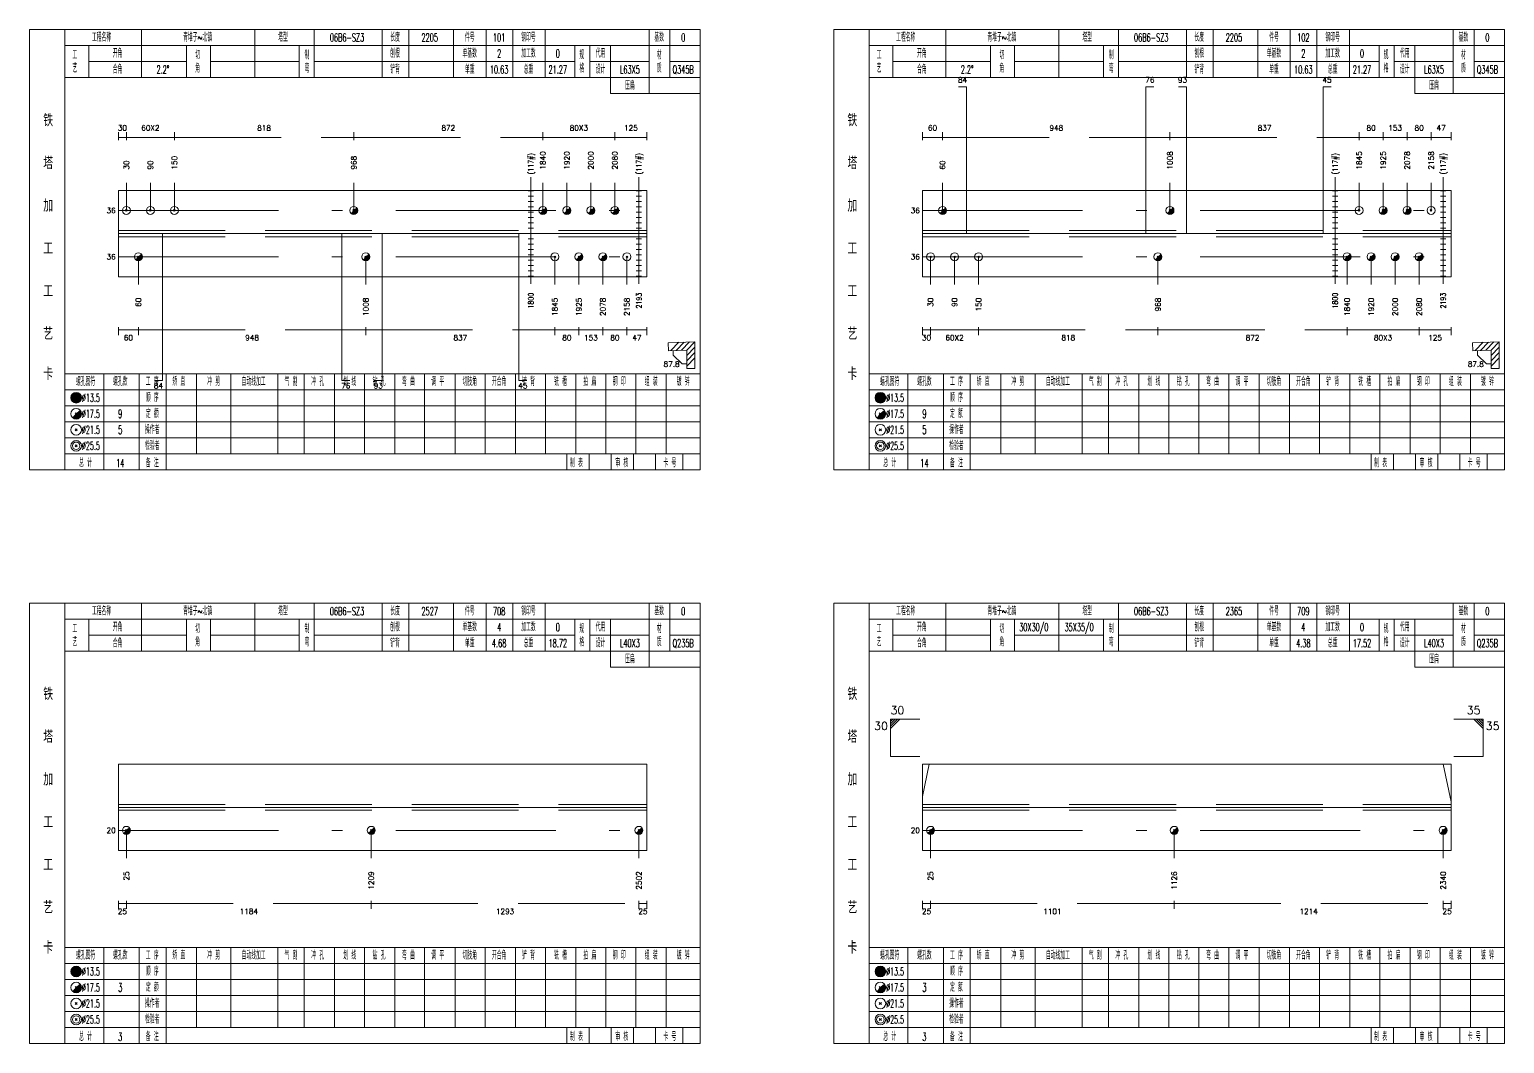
# Model space of a CAD drawing. Extents: x 0 to 30090, y 0 to 380.
# Drawn here: x 0 to 553, y 0 to 380 of the extents above; entities that cross this region are included whole.
import ezdxf
from ezdxf.enums import TextEntityAlignment as Align

# ---------------------------------------------------------------- set-up
doc = ezdxf.new("R2010")
doc.units = 0
doc.header["$LTSCALE"] = 20
doc.header["$MEASUREMENT"] = 0
doc.linetypes.add('一点画线', pattern=[5.2, 3, -1, 0.2, -1])
doc.linetypes.add('虚线', pattern=[2.75, 2, -0.75])
doc.layers.get('0').update_dxf_attribs({"linetype": 'CONTINUOUS', "lineweight": 25})
for name, color, linetype, lineweight in [('1', 7, 'CONTINUOUS', 25), ('2', 7, 'CONTINUOUS', 25), ('4', 7, 'CONTINUOUS', 25), ('5', 7, 'CONTINUOUS', 25)]:
    doc.layers.add(name, color=color, linetype=linetype, lineweight=lineweight)
doc.styles.get("Standard").update_dxf_attribs({"font": 'simplex', "width": 0.7, "bigfont": 'gbhzfs.shx'})

# ---------------------------------------------------------------- blocks, each defined once
blk = doc.blocks.new('孔17.5')
at = {"layer": '5', "color": 7, "linetype": 'Continuous', "lineweight": 13}
for p, q in [((-0.2, -0.2), (0.2, 0.2)), ((-0.2, 0.2), (0.2, -0.2))]:
    blk.add_line(p, q, dxfattribs=at)
blk.add_circle((0, 0), 1, dxfattribs=at)
for radius in [0.9, 0.8, 0.7, 0.6, 0.5, 0.4, 0.3, 0.2, 0.1]:
    blk.add_arc((0, 0), radius, 225, 45, dxfattribs=at)
blk = doc.blocks.new('孔21.5')
at = {"layer": '5', "color": 7, "linetype": 'Continuous', "lineweight": 13}
for p, q in [((-0.2, -0.2), (0.2, 0.2)), ((-0.2, 0.2), (0.2, -0.2))]:
    blk.add_line(p, q, dxfattribs=at)
blk.add_circle((0, 0), 1, dxfattribs=at)

msp = doc.modelspace()

# ---------------------------------------------------------------- linework, layer by layer
at = {"color": 8, "linetype": '虚线', "lineweight": 9}
for p, q in [((33.3, 338.5), (33.3, 341.5)), ((33.3, 339.5), (36.3, 339.5)), ((36.3, 338.5), (36.3, 341.5)), ((36.3, 338.5), (36.3, 341.5)), ((36.3, 339.5), (54.3, 339.5)), ((54.3, 338.5), (54.3, 341.5)), ((54.3, 338.5), (54.3, 341.5)), ((54.3, 339.5), (121.53, 339.5)), ((121.53, 338.5), (121.53, 341.5)), ((121.53, 338.5), (121.53, 341.5)), ((121.53, 339.5), (192.4, 339.5)), ((192.4, 338.5), (192.4, 341.5)), ((192.4, 338.5), (192.4, 341.5)), ((192.4, 339.5), (219.4, 339.5)), ((219.4, 338.5), (219.4, 341.5)), ((219.4, 338.5), (219.4, 341.5)), ((219.4, 339.5), (231.4, 339.5)), ((231.4, 338.5), (231.4, 341.5)), ((334.7, 338.5), (334.7, 341.5)), ((334.7, 339.5), (342.2, 339.5)), ((342.2, 338.5), (342.2, 341.5)), ((342.2, 338.5), (342.2, 341.5)), ((342.2, 339.5), (427.43, 339.5)), ((427.43, 338.5), (427.43, 341.5)), ((427.43, 338.5), (427.43, 341.5)), ((427.43, 339.5), (498.3, 339.5)), ((498.3, 338.5), (498.3, 341.5)), ((498.3, 338.5), (498.3, 341.5)), ((498.3, 339.5), (507.3, 339.5)), ((507.3, 338.5), (507.3, 341.5)), ((507.3, 338.5), (507.3, 341.5)), ((507.3, 339.5), (516.3, 339.5)), ((516.3, 338.5), (516.3, 341.5)), ((516.3, 338.5), (516.3, 341.5)), ((516.3, 339.5), (525.3, 339.5)), ((525.3, 338.5), (525.3, 341.5)), ((525.3, 338.5), (525.3, 341.5)), ((525.3, 339.5), (532.8, 339.5)), ((532.8, 338.5), (532.8, 341.5)), ((33.3, 268.5), (33.3, 265.5)), ((33.3, 267.5), (40.8, 267.5)), ((40.8, 268.5), (40.8, 265.5)), ((40.8, 268.5), (40.8, 265.5)), ((40.8, 267.5), (126.03, 267.5)), ((126.03, 268.5), (126.03, 265.5)), ((126.03, 268.5), (126.03, 265.5)), ((126.03, 267.5), (196.9, 267.5)), ((196.9, 268.5), (196.9, 265.5)), ((196.9, 268.5), (196.9, 265.5)), ((196.9, 267.5), (205.9, 267.5)), ((205.9, 268.5), (205.9, 265.5)), ((205.9, 268.5), (205.9, 265.5)), ((205.9, 267.5), (214.9, 267.5)), ((214.9, 268.5), (214.9, 265.5)), ((214.9, 268.5), (214.9, 265.5)), ((214.9, 267.5), (223.9, 267.5)), ((223.9, 268.5), (223.9, 265.5)), ((223.9, 268.5), (223.9, 265.5)), ((223.9, 267.5), (231.4, 267.5)), ((231.4, 268.5), (231.4, 265.5)), ((334.7, 268.5), (334.7, 265.5)), ((334.7, 267.5), (337.7, 267.5)), ((337.7, 268.5), (337.7, 265.5)), ((337.7, 268.5), (337.7, 265.5)), ((337.7, 267.5), (355.7, 267.5)), ((355.7, 268.5), (355.7, 265.5)), ((355.7, 268.5), (355.7, 265.5)), ((355.7, 267.5), (422.93, 267.5)), ((422.93, 268.5), (422.93, 265.5)), ((422.93, 268.5), (422.93, 265.5)), ((422.93, 267.5), (493.8, 267.5)), ((493.8, 268.5), (493.8, 265.5)), ((493.8, 268.5), (493.8, 265.5)), ((493.8, 267.5), (520.8, 267.5)), ((520.8, 268.5), (520.8, 265.5)), ((520.8, 268.5), (520.8, 265.5)), ((520.8, 267.5), (532.8, 267.5)), ((532.8, 268.5), (532.8, 265.5)), ((33.3, 53.5), (33.3, 50.5)), ((33.3, 52.5), (36.3, 52.5)), ((36.3, 53.5), (36.3, 50.5)), ((36.3, 53.5), (36.3, 50.5)), ((36.3, 52.5), (128.08, 52.5)), ((128.08, 53.5), (128.08, 50.5)), ((128.08, 53.5), (128.08, 50.5)), ((128.08, 52.5), (228.4, 52.5)), ((228.4, 53.5), (228.4, 50.5)), ((228.4, 53.5), (228.4, 50.5)), ((228.4, 52.5), (231.4, 52.5)), ((231.4, 53.5), (231.4, 50.5)), ((334.7, 53.5), (334.7, 50.5)), ((334.7, 52.5), (337.7, 52.5)), ((337.7, 53.5), (337.7, 50.5)), ((337.7, 53.5), (337.7, 50.5)), ((337.7, 52.5), (429.02, 52.5)), ((429.02, 53.5), (429.02, 50.5)), ((429.02, 53.5), (429.02, 50.5)), ((429.02, 52.5), (529.8, 52.5)), ((529.8, 53.5), (529.8, 50.5)), ((529.8, 53.5), (529.8, 50.5)), ((529.8, 52.5), (532.8, 52.5)), ((532.8, 53.5), (532.8, 50.5))]:
    msp.add_line(p, q, dxfattribs=at)
at = {"color": 7, "linetype": 'Continuous', "lineweight": 13}
for p, q in [((36.3, 312.19), (36.3, 322.5)), ((45.3, 312.19), (45.3, 322.5)), ((54.3, 312.19), (54.3, 322.5)), ((121.53, 312.19), (121.53, 322.5)), ((192.4, 312.19), (192.4, 322.5)), ((201.4, 312.19), (201.4, 322.5)), ((210.4, 312.19), (210.4, 322.5)), ((219.4, 312.19), (219.4, 322.5)), ((342.2, 312.19), (342.2, 322.5)), ((427.43, 312.19), (427.43, 322.5)), ((498.3, 312.19), (498.3, 322.5)), ((507.3, 312.19), (507.3, 322.5)), ((516.3, 312.19), (516.3, 322.5)), ((525.3, 312.19), (525.3, 322.5)), ((40.8, 294.81), (40.8, 284.5)), ((126.03, 294.81), (126.03, 284.5)), ((196.9, 294.81), (196.9, 284.5)), ((205.9, 294.81), (205.9, 284.5)), ((214.9, 294.81), (214.9, 284.5)), ((223.9, 294.81), (223.9, 284.5)), ((337.7, 294.81), (337.7, 284.5)), ((346.7, 294.81), (346.7, 284.5)), ((355.7, 294.81), (355.7, 284.5)), ((422.93, 294.81), (422.93, 284.5)), ((493.8, 294.81), (493.8, 284.5)), ((502.8, 294.81), (502.8, 284.5)), ((511.8, 294.81), (511.8, 284.5)), ((520.8, 294.81), (520.8, 284.5)), ((322.7, 121.5), (333.7, 121.5)), ((322.7, 107.5), (322.7, 121.5)), ((323.57, 121.5), (322.7, 120.62)), ((324.45, 121.5), (322.7, 119.75)), ((325.32, 121.5), (322.7, 118.88)), ((326.2, 121.5), (322.7, 118)), ((544.8, 121.5), (533.8, 121.5)), ((541.3, 121.5), (544.8, 118)), ((542.17, 121.5), (544.8, 118.88)), ((543.05, 121.5), (544.8, 119.75)), ((543.92, 121.5), (544.8, 120.62)), ((544.8, 107.5), (544.8, 121.5)), ((322.7, 107.5), (333.7, 107.5)), ((544.8, 107.5), (533.8, 107.5)), ((334.7, 92.53), (337.21, 104.62)), ((532.8, 90.52), (529.87, 104.62)), ((36.3, 79.88), (36.3, 69.5)), ((128.08, 79.88), (128.08, 69.5)), ((228.4, 79.88), (228.4, 69.5)), ((337.7, 79.88), (337.7, 69.5)), ((429.02, 79.88), (429.02, 69.5)), ((529.8, 79.88), (529.8, 69.5))]:
    msp.add_line(p, q, dxfattribs=at)
at = {"color": 7, "linetype": 'Continuous', "lineweight": 18}
for p, q in [((33.3, 319.69), (33.3, 287.31)), ((33.3, 319.69), (231.4, 319.69)), ((231.4, 319.69), (231.4, 287.31)), ((334.7, 319.69), (334.7, 287.31)), ((334.7, 319.69), (532.8, 319.69)), ((532.8, 319.69), (532.8, 287.31)), ((33.3, 303.5), (231.4, 303.5)), ((334.7, 303.5), (532.8, 303.5)), ((33.3, 104.62), (33.3, 72.38)), ((33.3, 104.62), (231.4, 104.62)), ((231.4, 104.62), (231.4, 72.38)), ((334.7, 104.62), (334.7, 72.38)), ((334.7, 104.62), (532.8, 104.62)), ((532.8, 104.62), (532.8, 72.38)), ((33.3, 88.5), (231.4, 88.5)), ((334.7, 88.5), (532.8, 88.5))]:
    msp.add_line(p, q, dxfattribs=at)
at = {"color": 3, "linetype": '一点画线', "lineweight": 13}
for p, q in [((33.3, 312.19), (231.4, 312.19)), ((334.7, 312.19), (532.8, 312.19)), ((33.3, 294.81), (231.4, 294.81)), ((334.7, 294.81), (532.8, 294.81)), ((33.3, 79.88), (231.4, 79.88)), ((334.7, 79.88), (532.8, 79.88))]:
    msp.add_line(p, q, dxfattribs=at)
at = {"color": 1, "linetype": '虚线', "lineweight": 18}
for p, q in [((33.3, 304.69), (231.4, 304.69)), ((334.7, 304.69), (532.8, 304.69)), ((33.3, 302.31), (231.4, 302.31)), ((334.7, 302.31), (532.8, 302.31)), ((33.3, 89.62), (231.4, 89.62)), ((334.7, 89.62), (532.8, 89.62)), ((33.3, 87.38), (231.4, 87.38)), ((334.7, 87.38), (532.8, 87.38))]:
    msp.add_line(p, q, dxfattribs=at)
at = {"layer": '1', "color": 7, "linetype": 'Continuous', "lineweight": 18}
for p, q in [((33.3, 287.31), (231.4, 287.31)), ((334.7, 287.31), (532.8, 287.31)), ((33.3, 72.38), (231.4, 72.38)), ((334.7, 72.38), (532.8, 72.38))]:
    msp.add_line(p, q, dxfattribs=at)
at = {"layer": '2', "color": 7, "linetype": 'Continuous', "lineweight": 13}
for p, q in [((351.2, 358.5), (348.2, 358.5)), ((351.2, 303.5), (351.2, 358.5)), ((418.43, 303.5), (418.43, 358.5)), ((418.43, 358.5), (421.43, 358.5)), ((433.62, 358.5), (430.62, 358.5)), ((433.62, 303.5), (433.62, 358.5)), ((484.8, 303.5), (484.8, 358.5)), ((484.8, 358.5), (487.8, 358.5)), ((188.9, 319.5), (186.9, 319.5)), ((188.9, 317.5), (186.9, 317.5)), ((188.9, 315.5), (186.9, 315.5)), ((187.9, 303.5), (187.9, 319.69)), ((229.4, 319.5), (227.4, 319.5)), ((229.4, 317.5), (227.4, 317.5)), ((229.4, 315.5), (227.4, 315.5)), ((228.4, 303.5), (228.4, 319.69)), ((490.3, 319.5), (488.3, 319.5)), ((490.3, 317.5), (488.3, 317.5)), ((490.3, 315.5), (488.3, 315.5)), ((489.3, 303.5), (489.3, 319.69)), ((530.8, 319.5), (528.8, 319.5)), ((530.8, 317.5), (528.8, 317.5)), ((530.8, 315.5), (528.8, 315.5)), ((529.8, 303.5), (529.8, 319.69)), ((188.9, 313.5), (186.9, 313.5)), ((188.9, 311.5), (186.9, 311.5)), ((229.4, 313.5), (227.4, 313.5)), ((229.4, 311.5), (227.4, 311.5)), ((490.3, 313.5), (488.3, 313.5)), ((490.3, 311.5), (488.3, 311.5)), ((530.8, 313.5), (528.8, 313.5)), ((530.8, 311.5), (528.8, 311.5)), ((188.9, 309.5), (186.9, 309.5)), ((188.9, 307.5), (186.9, 307.5)), ((188.9, 305.5), (186.9, 305.5)), ((229.4, 309.5), (227.4, 309.5)), ((229.4, 307.5), (227.4, 307.5)), ((229.4, 305.5), (227.4, 305.5)), ((490.3, 309.5), (488.3, 309.5)), ((490.3, 307.5), (488.3, 307.5)), ((490.3, 305.5), (488.3, 305.5)), ((530.8, 309.5), (528.8, 309.5)), ((530.8, 307.5), (528.8, 307.5)), ((530.8, 305.5), (528.8, 305.5)), ((49.8, 303.5), (49.8, 248.5)), ((117.03, 303.5), (117.03, 248.5)), ((132.22, 303.5), (132.22, 248.5)), ((183.4, 303.5), (183.4, 248.5)), ((186.9, 301.5), (188.9, 301.5)), ((186.9, 299.5), (188.9, 299.5)), ((187.9, 303.5), (187.9, 287.31)), ((227.4, 301.5), (229.4, 301.5)), ((227.4, 299.5), (229.4, 299.5)), ((228.4, 303.5), (228.4, 287.31)), ((488.3, 301.5), (490.3, 301.5)), ((488.3, 299.5), (490.3, 299.5)), ((489.3, 303.5), (489.3, 287.31)), ((528.8, 301.5), (530.8, 301.5)), ((528.8, 299.5), (530.8, 299.5)), ((529.8, 303.5), (529.8, 287.31)), ((186.9, 297.5), (188.9, 297.5)), ((186.9, 295.5), (188.9, 295.5)), ((186.9, 293.5), (188.9, 293.5)), ((227.4, 297.5), (229.4, 297.5)), ((227.4, 295.5), (229.4, 295.5)), ((227.4, 293.5), (229.4, 293.5)), ((488.3, 297.5), (490.3, 297.5)), ((488.3, 295.5), (490.3, 295.5)), ((488.3, 293.5), (490.3, 293.5)), ((528.8, 297.5), (530.8, 297.5)), ((528.8, 295.5), (530.8, 295.5)), ((528.8, 293.5), (530.8, 293.5)), ((186.9, 291.5), (188.9, 291.5)), ((186.9, 289.5), (188.9, 289.5)), ((186.9, 287.5), (188.9, 287.5)), ((227.4, 291.5), (229.4, 291.5)), ((227.4, 289.5), (229.4, 289.5)), ((227.4, 287.5), (229.4, 287.5)), ((488.3, 291.5), (490.3, 291.5)), ((488.3, 289.5), (490.3, 289.5)), ((488.3, 287.5), (490.3, 287.5)), ((528.8, 291.5), (530.8, 291.5)), ((528.8, 289.5), (530.8, 289.5)), ((528.8, 287.5), (530.8, 287.5)), ((249.4, 263), (239.41, 262.62)), ((239.41, 262.62), (239.52, 259.62)), ((239.52, 259.62), (246.4, 259.88)), ((240.4, 259.65), (243.4, 262.77)), ((242.4, 259.73), (245.4, 262.85)), ((244.4, 259.81), (247.4, 262.92)), ((246.4, 259.88), (249.4, 263)), ((246.4, 257.88), (249.4, 261)), ((246.4, 259.88), (246.4, 253)), ((249.4, 253), (249.4, 263)), ((550.8, 263), (540.81, 262.62)), ((540.81, 262.62), (540.92, 259.62)), ((540.92, 259.62), (547.8, 259.88)), ((541.8, 259.65), (544.8, 262.77)), ((543.8, 259.73), (546.8, 262.85)), ((545.8, 259.81), (548.8, 262.92)), ((547.8, 259.88), (550.8, 263)), ((547.8, 257.88), (550.8, 261)), ((547.8, 259.88), (547.8, 253)), ((550.8, 253), (550.8, 263)), ((241.27, 259.69), (241.27, 257.94)), ((244.65, 254.68), (241.27, 257.94)), ((244.65, 254.68), (246.4, 254.75)), ((246.4, 255.88), (249.4, 259)), ((246.4, 253.88), (249.4, 257)), ((542.67, 259.69), (542.67, 257.94)), ((546.05, 254.68), (542.67, 257.94)), ((546.05, 254.68), (547.8, 254.75)), ((547.8, 255.88), (550.8, 259)), ((547.8, 253.88), (550.8, 257)), ((246.4, 253), (249.4, 253)), ((547.8, 253), (550.8, 253)), ((49.8, 248.5), (46.8, 248.5)), ((117.03, 248.5), (120.03, 248.5)), ((132.22, 248.5), (129.22, 248.5)), ((183.4, 248.5), (186.4, 248.5))]:
    msp.add_line(p, q, dxfattribs=at)
at = {"layer": '2', "color": 216, "linetype": '虚线', "lineweight": 13}
for p, q in [((187.9, 324.69), (187.9, 282.31)), ((228.4, 324.69), (228.4, 282.31)), ((489.3, 324.69), (489.3, 282.31)), ((529.8, 324.69), (529.8, 282.31))]:
    msp.add_line(p, q, dxfattribs=at)
at = {"layer": '4', "color": 1, "linetype": 'Continuous', "lineweight": 18}
for p, q in [((13.3, 215), (13.3, 380)), ((42, 362), (42, 380)), ((84.4, 362), (84.4, 380)), ((106.7, 362), (106.7, 380)), ((132.2, 362), (132.2, 380)), ((142.2, 362), (142.2, 380)), ((158.9, 362), (158.9, 380)), ((171.1, 362), (171.1, 380)), ((181.1, 362), (181.1, 380)), ((193.3, 362), (193.3, 380)), ((232.2, 356), (232.2, 380)), ((240, 362), (240, 380)), ((314.7, 215), (314.7, 380)), ((343.4, 362), (343.4, 380)), ((385.8, 362), (385.8, 380)), ((408.1, 362), (408.1, 380)), ((433.6, 362), (433.6, 380)), ((443.6, 362), (443.6, 380)), ((460.3, 362), (460.3, 380)), ((472.5, 362), (472.5, 380)), ((482.5, 362), (482.5, 380)), ((494.7, 362), (494.7, 380)), ((533.6, 356), (533.6, 380)), ((541.4, 362), (541.4, 380)), ((13.3, 374), (251.4, 374)), ((22.2, 362), (22.2, 374)), ((58.8, 362), (58.8, 374)), ((67.8, 362), (67.8, 374)), ((101.1, 362), (101.1, 374)), ((204.4, 362), (204.4, 374)), ((210, 362), (210, 374)), ((217.8, 356), (217.8, 374)), ((314.7, 374), (552.8, 374)), ((323.6, 362), (323.6, 374)), ((360.2, 362), (360.2, 374)), ((369.2, 362), (369.2, 374)), ((402.5, 362), (402.5, 374)), ((505.8, 362), (505.8, 374)), ((511.4, 362), (511.4, 374)), ((519.2, 356), (519.2, 374)), ((22.2, 368), (58.8, 368)), ((67.8, 368), (101.1, 368)), ((106.7, 368), (204.4, 368)), ((210, 368), (232.2, 368)), ((240, 368), (251.4, 368)), ((323.6, 368), (360.2, 368)), ((369.2, 368), (402.5, 368)), ((408.1, 368), (505.8, 368)), ((511.4, 368), (533.6, 368)), ((541.4, 368), (552.8, 368)), ((13.3, 362), (251.4, 362)), ((314.7, 362), (552.8, 362)), ((217.8, 356), (251.4, 356)), ((519.2, 356), (552.8, 356)), ((13.3, 251), (251.4, 251)), ((27.8, 215), (27.8, 251)), ((41.1, 215), (41.1, 251)), ((51.2, 215), (51.2, 251)), ((62.6, 221), (62.6, 251)), ((75.5, 221), (75.5, 251)), ((93.1, 221), (93.1, 251)), ((103, 221), (103, 251)), ((114.3, 221), (114.3, 251)), ((125.6, 221), (125.6, 251)), ((136.9, 221), (136.9, 251)), ((148.1, 221), (148.1, 251)), ((159.5, 221), (159.5, 251)), ((170.8, 221), (170.8, 251)), ((182.1, 221), (182.1, 251)), ((193.4, 221), (193.4, 251)), ((204.7, 221), (204.7, 251)), ((216, 221), (216, 251)), ((227.3, 221), (227.3, 251)), ((238.6, 221), (238.6, 251)), ((314.7, 251), (552.8, 251)), ((329.2, 215), (329.2, 251)), ((342.5, 215), (342.5, 251)), ((352.6, 215), (352.6, 251)), ((364, 221), (364, 251)), ((376.9, 221), (376.9, 251)), ((394.5, 221), (394.5, 251)), ((404.4, 221), (404.4, 251)), ((415.7, 221), (415.7, 251)), ((427, 221), (427, 251)), ((438.3, 221), (438.3, 251)), ((449.5, 221), (449.5, 251)), ((460.9, 221), (460.9, 251)), ((472.2, 221), (472.2, 251)), ((483.5, 221), (483.5, 251)), ((494.8, 221), (494.8, 251)), ((506.1, 221), (506.1, 251)), ((517.4, 221), (517.4, 251)), ((528.7, 221), (528.7, 251)), ((540, 221), (540, 251)), ((13.3, 245), (251.4, 245)), ((314.7, 245), (552.8, 245)), ((13.3, 239), (251.4, 239)), ((314.7, 239), (552.8, 239)), ((13.3, 233), (251.4, 233)), ((314.7, 233), (552.8, 233)), ((13.3, 227), (251.4, 227)), ((314.7, 227), (552.8, 227)), ((13.3, 221), (251.4, 221)), ((201.4, 215), (201.4, 221)), ((209.8, 215), (209.8, 221)), ((218, 215), (218, 221)), ((226.4, 215), (226.4, 221)), ((234.6, 215), (234.6, 221)), ((244.9, 215), (244.9, 221)), ((314.7, 221), (552.8, 221)), ((502.8, 215), (502.8, 221)), ((511.2, 215), (511.2, 221)), ((519.4, 215), (519.4, 221)), ((527.8, 215), (527.8, 221)), ((536, 215), (536, 221)), ((546.3, 215), (546.3, 221)), ((13.3, 0), (13.3, 165)), ((42, 147), (42, 165)), ((84.4, 147), (84.4, 165)), ((106.7, 147), (106.7, 165)), ((132.2, 147), (132.2, 165)), ((142.2, 147), (142.2, 165)), ((158.9, 147), (158.9, 165)), ((171.1, 147), (171.1, 165)), ((181.1, 147), (181.1, 165)), ((193.3, 147), (193.3, 165)), ((232.2, 141), (232.2, 165)), ((240, 147), (240, 165)), ((314.7, 0), (314.7, 165)), ((343.4, 147), (343.4, 165)), ((385.8, 147), (385.8, 165)), ((408.1, 147), (408.1, 165)), ((433.6, 147), (433.6, 165)), ((443.6, 147), (443.6, 165)), ((460.3, 147), (460.3, 165)), ((472.5, 147), (472.5, 165)), ((482.5, 147), (482.5, 165)), ((494.7, 147), (494.7, 165)), ((533.6, 141), (533.6, 165)), ((541.4, 147), (541.4, 165)), ((13.3, 159), (251.4, 159)), ((22.2, 147), (22.2, 159)), ((58.8, 147), (58.8, 159)), ((67.8, 147), (67.8, 159)), ((101.1, 147), (101.1, 159)), ((204.4, 147), (204.4, 159)), ((210, 147), (210, 159)), ((217.8, 141), (217.8, 159)), ((314.7, 159), (552.8, 159)), ((323.6, 147), (323.6, 159)), ((360.2, 147), (360.2, 159)), ((369.2, 147), (369.2, 159)), ((402.5, 147), (402.5, 159)), ((505.8, 147), (505.8, 159)), ((511.4, 147), (511.4, 159)), ((519.2, 141), (519.2, 159)), ((22.2, 153), (58.8, 153)), ((67.8, 153), (101.1, 153)), ((106.7, 153), (204.4, 153)), ((210, 153), (232.2, 153)), ((240, 153), (251.4, 153)), ((323.6, 153), (360.2, 153)), ((369.2, 153), (402.5, 153)), ((408.1, 153), (505.8, 153)), ((511.4, 153), (533.6, 153)), ((541.4, 153), (552.8, 153)), ((13.3, 147), (251.4, 147)), ((314.7, 147), (552.8, 147)), ((217.8, 141), (251.4, 141)), ((519.2, 141), (552.8, 141)), ((13.3, 36), (251.4, 36)), ((27.8, 0), (27.8, 36)), ((41.1, 0), (41.1, 36)), ((51.2, 0), (51.2, 36)), ((62.6, 6), (62.6, 36)), ((75.5, 6), (75.5, 36)), ((93.1, 6), (93.1, 36)), ((103, 6), (103, 36)), ((114.3, 6), (114.3, 36)), ((125.6, 6), (125.6, 36)), ((136.9, 6), (136.9, 36)), ((148.1, 6), (148.1, 36)), ((159.5, 6), (159.5, 36)), ((170.8, 6), (170.8, 36)), ((182.1, 6), (182.1, 36)), ((193.4, 6), (193.4, 36)), ((204.7, 6), (204.7, 36)), ((216, 6), (216, 36)), ((227.3, 6), (227.3, 36)), ((238.6, 6), (238.6, 36)), ((314.7, 36), (552.8, 36)), ((329.2, 0), (329.2, 36)), ((342.5, 0), (342.5, 36)), ((352.6, 0), (352.6, 36)), ((364, 6), (364, 36)), ((376.9, 6), (376.9, 36)), ((394.5, 6), (394.5, 36)), ((404.4, 6), (404.4, 36)), ((415.7, 6), (415.7, 36)), ((427, 6), (427, 36)), ((438.3, 6), (438.3, 36)), ((449.5, 6), (449.5, 36)), ((460.9, 6), (460.9, 36)), ((472.2, 6), (472.2, 36)), ((483.5, 6), (483.5, 36)), ((494.8, 6), (494.8, 36)), ((506.1, 6), (506.1, 36)), ((517.4, 6), (517.4, 36)), ((528.7, 6), (528.7, 36)), ((540, 6), (540, 36)), ((13.3, 30), (251.4, 30)), ((314.7, 30), (552.8, 30)), ((13.3, 24), (251.4, 24)), ((314.7, 24), (552.8, 24)), ((13.3, 18), (251.4, 18)), ((314.7, 18), (552.8, 18)), ((13.3, 12), (251.4, 12)), ((314.7, 12), (552.8, 12)), ((13.3, 6), (251.4, 6)), ((201.4, 0), (201.4, 6)), ((209.8, 0), (209.8, 6)), ((218, 0), (218, 6)), ((226.4, 0), (226.4, 6)), ((234.6, 0), (234.6, 6)), ((244.9, 0), (244.9, 6)), ((314.7, 6), (552.8, 6)), ((502.8, 0), (502.8, 6)), ((511.2, 0), (511.2, 6)), ((519.4, 0), (519.4, 6)), ((527.8, 0), (527.8, 6)), ((536, 0), (536, 6)), ((546.3, 0), (546.3, 6))]:
    msp.add_line(p, q, dxfattribs=at)
at = {"layer": '4', "color": 7, "linetype": 'Continuous', "lineweight": 13}
for p, q in [((17.3, 241.8), (17.7, 242.2)), ((17.7, 241.8), (17.3, 242.2)), ((318.7, 241.8), (319.1, 242.2)), ((319.1, 241.8), (318.7, 242.2)), ((17.1, 235.6), (17.9, 236.4)), ((17.1, 236.4), (17.9, 235.6)), ((318.5, 235.6), (319.3, 236.4)), ((318.5, 236.4), (319.3, 235.6)), ((17.1, 229.6), (17.9, 230.4)), ((17.1, 230.4), (17.9, 229.6)), ((318.5, 229.6), (319.3, 230.4)), ((318.5, 230.4), (319.3, 229.6)), ((17.1, 223.6), (17.9, 224.4)), ((17.1, 224.4), (17.9, 223.6)), ((318.5, 223.6), (319.3, 224.4)), ((318.5, 224.4), (319.3, 223.6)), ((17.3, 26.8), (17.7, 27.2)), ((17.7, 26.8), (17.3, 27.2)), ((318.7, 26.8), (319.1, 27.2)), ((319.1, 26.8), (318.7, 27.2)), ((17.1, 20.6), (17.9, 21.4)), ((17.1, 21.4), (17.9, 20.6)), ((318.5, 20.6), (319.3, 21.4)), ((318.5, 21.4), (319.3, 20.6)), ((17.1, 14.6), (17.9, 15.4)), ((17.1, 15.4), (17.9, 14.6)), ((318.5, 14.6), (319.3, 15.4)), ((318.5, 15.4), (319.3, 14.6)), ((17.1, 8.6), (17.9, 9.4)), ((17.1, 9.4), (17.9, 8.6)), ((318.5, 8.6), (319.3, 9.4)), ((318.5, 9.4), (319.3, 8.6))]:
    msp.add_line(p, q, dxfattribs=at)
at = {"layer": '4', "color": 1, "linetype": 'Continuous', "lineweight": 18}
for points in [[(0, 380), (0, 215), (251.4, 215), (251.4, 380)], [(301.4, 380), (301.4, 215), (552.8, 215), (552.8, 380)], [(0, 165), (0, 0), (251.4, 0), (251.4, 165)], [(301.4, 165), (301.4, 0), (552.8, 0), (552.8, 165)]]:
    msp.add_lwpolyline(points, close=True, dxfattribs=at)
at = {"layer": '4', "color": 7, "linetype": 'Continuous', "lineweight": 13}
for centre, radius in [((17.5, 242), 2), ((17.5, 242), 1.8), ((17.5, 242), 1.6), ((17.5, 242), 1.4), ((318.9, 242), 2), ((318.9, 242), 1.8), ((318.9, 242), 1.6), ((318.9, 242), 1.4), ((17.5, 236), 2), ((17.5, 242), 1.2), ((17.5, 242), 1), ((17.5, 242), 0.8), ((17.5, 242), 0.6), ((17.5, 242), 0.4), ((17.5, 242), 0.2), ((318.9, 236), 2), ((318.9, 242), 1.2), ((318.9, 242), 1), ((318.9, 242), 0.8), ((318.9, 242), 0.6), ((318.9, 242), 0.4), ((318.9, 242), 0.2), ((17.5, 230), 2), ((318.9, 230), 2), ((17.5, 224), 2), ((17.5, 224), 1.4), ((318.9, 224), 2), ((318.9, 224), 1.4), ((17.5, 27), 2), ((17.5, 27), 1.8), ((17.5, 27), 1.6), ((17.5, 27), 1.4), ((17.5, 27), 1.2), ((17.5, 27), 1), ((17.5, 27), 0.8), ((318.9, 27), 2), ((318.9, 27), 1.8), ((318.9, 27), 1.6), ((318.9, 27), 1.4), ((318.9, 27), 1.2), ((318.9, 27), 1), ((318.9, 27), 0.8), ((17.5, 21), 2), ((17.5, 27), 0.6), ((17.5, 27), 0.4), ((17.5, 27), 0.2), ((318.9, 21), 2), ((318.9, 27), 0.6), ((318.9, 27), 0.4), ((318.9, 27), 0.2), ((17.5, 15), 2), ((318.9, 15), 2), ((17.5, 9), 2), ((17.5, 9), 1.4), ((318.9, 9), 2), ((318.9, 9), 1.4)]:
    msp.add_circle(centre, radius, dxfattribs=at)
for centre, radius in [((17.5, 236), 1.8), ((17.5, 236), 1.6), ((17.5, 236), 1.4), ((17.5, 236), 1.2), ((17.5, 236), 1), ((17.5, 236), 0.8), ((17.5, 236), 0.6), ((17.5, 236), 0.4), ((17.5, 236), 0.2), ((318.9, 236), 1.8), ((318.9, 236), 1.6), ((318.9, 236), 1.4), ((318.9, 236), 1.2), ((318.9, 236), 1), ((318.9, 236), 0.8), ((318.9, 236), 0.6), ((318.9, 236), 0.4), ((318.9, 236), 0.2), ((17.5, 21), 1.8), ((17.5, 21), 1.6), ((318.9, 21), 1.8), ((318.9, 21), 1.6), ((17.5, 21), 1.4), ((17.5, 21), 1.2), ((17.5, 21), 1), ((17.5, 21), 0.8), ((17.5, 21), 0.6), ((17.5, 21), 0.4), ((17.5, 21), 0.2), ((318.9, 21), 1.4), ((318.9, 21), 1.2), ((318.9, 21), 1), ((318.9, 21), 0.8), ((318.9, 21), 0.6), ((318.9, 21), 0.4), ((318.9, 21), 0.2)]:
    msp.add_arc(centre, radius, 225, 45, dxfattribs=at)

# ---------------------------------------------------------------- block references
at = {"color": 7, "linetype": 'Continuous', "lineweight": 13, "xscale": 1.5, "yscale": 1.5, "zscale": 1.5}
for name, p in [('孔21.5', (36.3, 312.19)), ('孔21.5', (45.3, 312.19)), ('孔21.5', (54.3, 312.19)), ('孔17.5', (121.53, 312.19)), ('孔17.5', (192.4, 312.19)), ('孔17.5', (201.4, 312.19)), ('孔17.5', (210.4, 312.19)), ('孔17.5', (219.4, 312.19)), ('孔17.5', (342.2, 312.19)), ('孔17.5', (427.43, 312.19)), ('孔21.5', (498.3, 312.19)), ('孔17.5', (507.3, 312.19)), ('孔17.5', (516.3, 312.19)), ('孔21.5', (525.3, 312.19))]:
    msp.add_blockref(name, p, dxfattribs=at)
at = {"layer": '1', "color": 7, "linetype": 'Continuous', "lineweight": 13, "xscale": 1.5, "yscale": 1.5, "zscale": 1.5}
for name, p in [('孔17.5', (40.8, 294.81)), ('孔17.5', (126.03, 294.81)), ('孔21.5', (196.9, 294.81)), ('孔17.5', (205.9, 294.81)), ('孔17.5', (214.9, 294.81)), ('孔21.5', (223.9, 294.81)), ('孔21.5', (337.7, 294.81)), ('孔21.5', (346.7, 294.81)), ('孔21.5', (355.7, 294.81)), ('孔17.5', (422.93, 294.81)), ('孔17.5', (493.8, 294.81)), ('孔17.5', (502.8, 294.81)), ('孔17.5', (511.8, 294.81)), ('孔17.5', (520.8, 294.81)), ('孔17.5', (36.3, 79.88)), ('孔17.5', (128.08, 79.88)), ('孔17.5', (228.4, 79.88)), ('孔17.5', (337.7, 79.88)), ('孔17.5', (429.02, 79.88)), ('孔17.5', (529.8, 79.88))]:
    msp.add_blockref(name, p, dxfattribs=at)

# ---------------------------------------------------------------- texts
at = {"color": 8, "linetype": 'Continuous', "lineweight": 9}
for s, p in [('30', (34.8, 341.5)), ('60X2', (45.3, 341.5)), ('818', (87.92, 341.5)), ('872', (156.97, 341.5)), ('80X3', (205.9, 341.5)), ('125', (225.4, 341.5)), ('60', (338.45, 341.5)), ('948', (384.82, 341.5)), ('837', (462.87, 341.5)), ('80', (502.8, 341.5)), ('153', (511.8, 341.5)), ('80', (520.8, 341.5)), ('47', (529.05, 341.5))]:
    msp.add_text(s, height=2, dxfattribs=at).set_placement(p, align=Align.BOTTOM_CENTER)
at = {"color": 7, "linetype": 'Continuous', "lineweight": 13}
for s, p in [('150', (54.3, 327.5)), ('968', (121.53, 327.5)), ('1840', (192.4, 327.5)), ('1920', (201.4, 327.5)), ('2000', (210.4, 327.5)), ('2080', (219.4, 327.5)), ('1008', (427.43, 327.5)), ('1845', (498.3, 327.5)), ('1925', (507.3, 327.5)), ('2078', (516.3, 327.5)), ('2158', (525.3, 327.5)), ('30', (36.3, 327.5)), ('90', (45.3, 327.5)), ('60', (342.2, 327.5))]:
    msp.add_text(s, height=2, rotation=90, dxfattribs=at).set_placement(p, align=Align.MIDDLE_LEFT)
for s, p in [('36', (32.3, 312.19)), ('36', (333.7, 312.19)), ('36', (32.3, 294.81)), ('36', (333.7, 294.81)), ('20', (32.3, 79.88)), ('20', (333.7, 79.88))]:
    msp.add_text(s, height=2, dxfattribs=at).set_placement(p, align=Align.MIDDLE_RIGHT)
at = {"color": 8, "linetype": 'Continuous', "lineweight": 9}
for s, p in [('60', (37.05, 265.5)), ('948', (83.42, 265.5)), ('837', (161.47, 265.5)), ('80', (201.4, 265.5)), ('153', (210.4, 265.5)), ('80', (219.4, 265.5)), ('47', (227.65, 265.5)), ('30', (336.2, 265.5)), ('60X2', (346.7, 265.5)), ('818', (389.32, 265.5)), ('872', (458.37, 265.5)), ('80X3', (507.3, 265.5)), ('125', (526.8, 265.5)), ('25', (34.8, 50.5)), ('1184', (82.19, 50.5)), ('1293', (178.24, 50.5)), ('25', (229.9, 50.5)), ('25', (336.2, 50.5)), ('1101', (383.36, 50.5)), ('1214', (479.41, 50.5)), ('25', (531.3, 50.5))]:
    msp.add_text(s, height=2, dxfattribs=at).set_placement(p, align=Align.TOP_CENTER)
at = {"color": 7, "linetype": 'Continuous', "lineweight": 13}
msp.add_text('30', height=3, dxfattribs=at).set_placement((322.7, 122.5), align=Align.BOTTOM_LEFT)
msp.add_text('35', height=3, dxfattribs=at).set_placement((543.8, 122.5), align=Align.BOTTOM_RIGHT)
msp.add_text('30', height=3, dxfattribs=at).set_placement((321.7, 120.5), align=Align.TOP_RIGHT)
msp.add_text('35', height=3, dxfattribs=at).set_placement((545.8, 120.5), align=Align.TOP_LEFT)
at = {"layer": '1', "color": 7, "linetype": 'Continuous', "lineweight": 13}
for s, p in [('60', (40.8, 279.5)), ('1008', (126.03, 279.5)), ('1845', (196.9, 279.5)), ('1925', (205.9, 279.5)), ('2078', (214.9, 279.5)), ('2158', (223.9, 279.5)), ('30', (337.7, 279.5)), ('90', (346.7, 279.5)), ('150', (355.7, 279.5)), ('968', (422.93, 279.5)), ('1840', (493.8, 279.5)), ('1920', (502.8, 279.5)), ('2000', (511.8, 279.5)), ('2080', (520.8, 279.5)), ('25', (36.3, 64.5)), ('1209', (128.08, 64.5)), ('2502', (228.4, 64.5)), ('25', (337.7, 64.5)), ('1126', (429.02, 64.5)), ('2340', (529.8, 64.5))]:
    msp.add_text(s, height=2, rotation=90, dxfattribs=at).set_placement(p, align=Align.MIDDLE_RIGHT)
at = {"layer": '2', "color": 7, "linetype": 'Continuous', "lineweight": 13}
for s, p in [('84', (349.7, 359.5)), ('76', (419.93, 359.5)), ('93', (432.12, 359.5)), ('45', (486.3, 359.5))]:
    msp.add_text(s, height=2, dxfattribs=at).set_placement(p, align=Align.BOTTOM_CENTER)
at = {"layer": '2', "color": 7, "linetype": 'Continuous', "lineweight": 13, "width": 0.7}
for p in [(187.9, 325.69), (228.4, 325.69), (489.3, 325.69), (529.8, 325.69)]:
    msp.add_text('(117#)', height=2, rotation=90, dxfattribs=at).set_placement(p, align=Align.MIDDLE_LEFT)
for s, p in [('1800', (187.9, 281.31)), ('2193', (228.4, 281.31)), ('1800', (489.3, 281.31)), ('2193', (529.8, 281.31))]:
    msp.add_text(s, height=2, rotation=90, dxfattribs=at).set_placement(p, align=Align.MIDDLE_RIGHT)
at = {"layer": '2', "color": 7, "linetype": 'Continuous', "lineweight": 13}
for p in [(243.65, 253), (545.05, 253)]:
    msp.add_text('87.8', height=2, dxfattribs=at).set_placement(p, align=Align.BOTTOM_RIGHT)
for s, p in [('84', (48.3, 247.5)), ('76', (118.53, 247.5)), ('93', (130.72, 247.5)), ('45', (184.9, 247.5))]:
    msp.add_text(s, height=2, dxfattribs=at).set_placement(p, align=Align.TOP_CENTER)
at = {"layer": '4', "color": 1, "linetype": 'Continuous', "lineweight": 13}
for s, height, width, p in [('工程名称', 3, 0.6, (27, 377)), ('青堆子~北镇', 3, 0.6, (63, 377)), ('塔型', 3, 0.6, (95, 377)), ('06B6-SZ3', 3, 0.6, (119, 377)), ('长度', 3, 0.6, (137, 377)), ('2205', 3, 0.6, (150, 377)), ('件号', 3, 0.6, (165, 377)), ('101', 3, 0.6, (176, 377)), ('钢印号', 3, 0.6, (187, 377)), ('基数', 3, 0.6, (236, 377)), ('0', 3, 0.6, (245, 377)), ('工程名称', 3, 0.6, (328.4, 377)), ('青堆子~北镇', 3, 0.6, (364.4, 377)), ('塔型', 3, 0.6, (396.4, 377)), ('06B6-SZ3', 3, 0.6, (420.4, 377)), ('长度', 3, 0.6, (438.4, 377)), ('2205', 3, 0.6, (451.4, 377)), ('件号', 3, 0.6, (466.4, 377)), ('102', 3, 0.6, (477.4, 377)), ('钢印号', 3, 0.6, (488.4, 377)), ('基数', 3, 0.6, (537.4, 377)), ('0', 3, 0.6, (546.4, 377)), ('工', 3, 0.6, (17, 370.4)), ('开角', 3, 0.6, (33, 371)), ('切', 3, 0.6, (63, 370.4)), ('制', 3, 0.6, (104, 370.4)), ('刨根', 3, 0.6, (137, 371)), ('单基数', 3, 0.6, (165, 371)), ('2', 3, 0.6, (176, 371)), ('加工数', 3, 0.6, (187, 371)), ('0', 3, 0.6, (198, 371)), ('规', 3, 0.6, (207, 370.4)), ('代用', 3, 0.6, (214, 371)), ('材', 3, 0.6, (236, 370.4)), ('工', 3, 0.6, (318.4, 370.4)), ('开角', 3, 0.6, (334.4, 371)), ('切', 3, 0.6, (364.4, 370.4)), ('制', 3, 0.6, (405.4, 370.4)), ('刨根', 3, 0.6, (438.4, 371)), ('单基数', 3, 0.6, (466.4, 371)), ('2', 3, 0.6, (477.4, 371)), ('加工数', 3, 0.6, (488.4, 371)), ('0', 3, 0.6, (499.4, 371)), ('规', 3, 0.6, (508.4, 370.4)), ('代用', 3, 0.6, (515.4, 371)), ('材', 3, 0.6, (537.4, 370.4)), ('艺', 3, 0.6, (17, 365.4)), ('合角', 3, 0.6, (33, 365)), ('2.2%%d', 3, 0.6, (50, 365)), ('角', 3, 0.6, (63, 365.4)), ('弯', 3, 0.6, (104, 365.4)), ('铲背', 3, 0.6, (137, 365)), ('单重', 3, 0.6, (165, 365)), ('10.63', 3, 0.6, (176, 365)), ('总重', 3, 0.6, (187, 365)), ('21.27', 3, 0.6, (198, 365)), ('格', 3, 0.6, (207, 365.4)), ('设计', 3, 0.6, (214, 365)), ('L63X5', 3, 0.6, (225, 365)), ('质', 3, 0.6, (236, 365.4)), ('Q345B', 3, 0.6, (245, 365)), ('艺', 3, 0.6, (318.4, 365.4)), ('合角', 3, 0.6, (334.4, 365)), ('2.2%%d', 3, 0.6, (351.4, 365)), ('角', 3, 0.6, (364.4, 365.4)), ('弯', 3, 0.6, (405.4, 365.4)), ('铲背', 3, 0.6, (438.4, 365)), ('单重', 3, 0.6, (466.4, 365)), ('10.63', 3, 0.6, (477.4, 365)), ('总重', 3, 0.6, (488.4, 365)), ('21.27', 3, 0.6, (499.4, 365)), ('格', 3, 0.6, (508.4, 365.4)), ('设计', 3, 0.6, (515.4, 365)), ('L63X5', 3, 0.6, (526.4, 365)), ('质', 3, 0.6, (537.4, 365.4)), ('Q345B', 3, 0.6, (546.4, 365)), ('压扁', 3, 0.6, (225, 359)), ('压扁', 3, 0.6, (526.4, 359)), ('铁', 4.6, 0.8, (7, 346)), ('铁', 4.6, 0.8, (308.4, 346)), ('塔', 4.6, 0.8, (7, 330)), ('塔', 4.6, 0.8, (308.4, 330)), ('加', 4.6, 0.8, (7, 314)), ('加', 4.6, 0.8, (308.4, 314)), ('工', 4.6, 0.8, (7, 298)), ('工', 4.6, 0.8, (308.4, 298)), ('工', 4.6, 0.8, (7, 282)), ('工', 4.6, 0.8, (308.4, 282)), ('艺', 4.6, 0.8, (7, 266)), ('艺', 4.6, 0.8, (308.4, 266)), ('卡', 4.6, 0.8, (7, 251)), ('螺孔图符', 3, 0.6, (21, 248)), ('螺孔数', 3, 0.6, (34, 248)), ('工 序', 3, 0.6, (46, 248)), ('矫 直', 3, 0.6, (56, 248)), ('冲 剪', 3, 0.6, (69, 248)), ('自动线加工', 3, 0.6, (84, 248)), ('气 割', 3, 0.6, (98, 248)), ('冲 孔', 3, 0.6, (108, 248)), ('划 线', 3, 0.6, (120, 248)), ('钻 孔', 3, 0.6, (131, 248)), ('弯 曲', 3, 0.6, (142, 248)), ('调 平', 3, 0.6, (153, 248)), ('切肢角', 3, 0.6, (165, 248)), ('开合角', 3, 0.6, (176, 248)), ('铲 背', 3, 0.6, (187, 248)), ('铣 槽', 3, 0.6, (199, 248)), ('拍 扁', 3, 0.6, (210, 248)), ('钢 印', 3, 0.6, (221, 248)), ('组 装', 3, 0.6, (233, 248)), ('镀 锌', 3, 0.6, (245, 248)), ('卡', 4.6, 0.8, (308.4, 251)), ('螺孔图符', 3, 0.6, (322.4, 248)), ('螺孔数', 3, 0.6, (335.4, 248)), ('工 序', 3, 0.6, (347.4, 248)), ('矫 直', 3, 0.6, (357.4, 248)), ('冲 剪', 3, 0.6, (370.4, 248)), ('自动线加工', 3, 0.6, (385.4, 248)), ('气 割', 3, 0.6, (399.4, 248)), ('冲 孔', 3, 0.6, (409.4, 248)), ('划 线', 3, 0.6, (421.4, 248)), ('钻 孔', 3, 0.6, (432.4, 248)), ('弯 曲', 3, 0.6, (443.4, 248)), ('调 平', 3, 0.6, (454.4, 248)), ('切肢角', 3, 0.6, (466.4, 248)), ('开合角', 3, 0.6, (477.4, 248)), ('铲 背', 3, 0.6, (488.4, 248)), ('铣 槽', 3, 0.6, (500.4, 248)), ('拍 扁', 3, 0.6, (511.4, 248)), ('钢 印', 3, 0.6, (522.4, 248)), ('组 装', 3, 0.6, (534.4, 248)), ('镀 锌', 3, 0.6, (546.4, 248)), ('%%C13.5', 3, 0.5, (23, 242)), ('顺 序', 3, 0.6, (46, 242)), ('%%C13.5', 3, 0.5, (324.4, 242)), ('顺 序', 3, 0.6, (347.4, 242)), ('定 额', 3, 0.6, (46, 236)), ('定 额', 3, 0.6, (347.4, 236)), ('%%C17.5', 3, 0.5, (23, 236)), ('9', 3.2, 0.6, (34, 236)), ('%%C17.5', 3, 0.5, (324.4, 236)), ('9', 3.2, 0.6, (335.4, 236)), ('%%C21.5', 3, 0.5, (23, 230)), ('5', 3.2, 0.6, (34, 230)), ('操作者', 3, 0.6, (46, 230)), ('%%C21.5', 3, 0.5, (324.4, 230)), ('5', 3.2, 0.6, (335.4, 230)), ('操作者', 3, 0.6, (347.4, 230)), ('%%C25.5', 3, 0.5, (23, 224)), ('检验者', 3, 0.6, (46, 224)), ('%%C25.5', 3, 0.5, (324.4, 224)), ('检验者', 3, 0.6, (347.4, 224)), ('总 计', 3, 0.6, (21, 217.5)), ('14', 3, 0.6, (34, 217.5)), ('备 注', 3, 0.6, (46, 217.5)), ('制 表', 3, 0.6, (205, 217.5)), ('审 核', 3, 0.6, (222, 217.5)), ('卡 号', 3, 0.6, (240, 217.5)), ('总 计', 3, 0.6, (322.4, 217.5)), ('14', 3, 0.6, (335.4, 217.5)), ('备 注', 3, 0.6, (347.4, 217.5)), ('制 表', 3, 0.6, (506.4, 217.5)), ('审 核', 3, 0.6, (523.4, 217.5)), ('卡 号', 3, 0.6, (541.4, 217.5)), ('工程名称', 3, 0.6, (27, 162)), ('青堆子~北镇', 3, 0.6, (63, 162)), ('塔型', 3, 0.6, (95, 162)), ('06B6-SZ3', 3, 0.6, (119, 162)), ('长度', 3, 0.6, (137, 162)), ('2527', 3, 0.6, (150, 162)), ('件号', 3, 0.6, (165, 162)), ('708', 3, 0.6, (176, 162)), ('钢印号', 3, 0.6, (187, 162)), ('基数', 3, 0.6, (236, 162)), ('0', 3, 0.6, (245, 162)), ('工程名称', 3, 0.6, (328.4, 162)), ('青堆子~北镇', 3, 0.6, (364.4, 162)), ('塔型', 3, 0.6, (396.4, 162)), ('06B6-SZ3', 3, 0.6, (420.4, 162)), ('长度', 3, 0.6, (438.4, 162)), ('2365', 3, 0.6, (451.4, 162)), ('件号', 3, 0.6, (466.4, 162)), ('709', 3, 0.6, (477.4, 162)), ('钢印号', 3, 0.6, (488.4, 162)), ('基数', 3, 0.6, (537.4, 162)), ('0', 3, 0.6, (546.4, 162)), ('工', 3, 0.6, (17, 155.4)), ('开角', 3, 0.6, (33, 156)), ('切', 3, 0.6, (63, 155.4)), ('制', 3, 0.6, (104, 155.4)), ('刨根', 3, 0.6, (137, 156)), ('单基数', 3, 0.6, (165, 156)), ('4', 3, 0.6, (176, 156)), ('加工数', 3, 0.6, (187, 156)), ('0', 3, 0.6, (198, 156)), ('规', 3, 0.6, (207, 155.4)), ('代用', 3, 0.6, (214, 156)), ('材', 3, 0.6, (236, 155.4)), ('工', 3, 0.6, (318.4, 155.4)), ('开角', 3, 0.6, (334.4, 156)), ('切', 3, 0.6, (364.4, 155.4)), ('30X30/0', 3, 0.6, (376.4, 156)), ('35X35/0', 3, 0.6, (393.4, 156)), ('制', 3, 0.6, (405.4, 155.4)), ('刨根', 3, 0.6, (438.4, 156)), ('单基数', 3, 0.6, (466.4, 156)), ('4', 3, 0.6, (477.4, 156)), ('加工数', 3, 0.6, (488.4, 156)), ('0', 3, 0.6, (499.4, 156)), ('规', 3, 0.6, (508.4, 155.4)), ('代用', 3, 0.6, (515.4, 156)), ('材', 3, 0.6, (537.4, 155.4)), ('艺', 3, 0.6, (17, 150.4)), ('合角', 3, 0.6, (33, 150)), ('角', 3, 0.6, (63, 150.4)), ('弯', 3, 0.6, (104, 150.4)), ('铲背', 3, 0.6, (137, 150)), ('单重', 3, 0.6, (165, 150)), ('4.68', 3, 0.6, (176, 150)), ('总重', 3, 0.6, (187, 150)), ('18.72', 3, 0.6, (198, 150)), ('格', 3, 0.6, (207, 150.4)), ('设计', 3, 0.6, (214, 150)), ('L40X3', 3, 0.6, (225, 150)), ('质', 3, 0.6, (236, 150.4)), ('Q235B', 3, 0.6, (245, 150)), ('艺', 3, 0.6, (318.4, 150.4)), ('合角', 3, 0.6, (334.4, 150)), ('角', 3, 0.6, (364.4, 150.4)), ('弯', 3, 0.6, (405.4, 150.4)), ('铲背', 3, 0.6, (438.4, 150)), ('单重', 3, 0.6, (466.4, 150)), ('4.38', 3, 0.6, (477.4, 150)), ('总重', 3, 0.6, (488.4, 150)), ('17.52', 3, 0.6, (499.4, 150)), ('格', 3, 0.6, (508.4, 150.4)), ('设计', 3, 0.6, (515.4, 150)), ('L40X3', 3, 0.6, (526.4, 150)), ('质', 3, 0.6, (537.4, 150.4)), ('Q235B', 3, 0.6, (546.4, 150)), ('压扁', 3, 0.6, (225, 144)), ('压扁', 3, 0.6, (526.4, 144)), ('铁', 4.6, 0.8, (7, 131)), ('铁', 4.6, 0.8, (308.4, 131)), ('塔', 4.6, 0.8, (7, 115)), ('塔', 4.6, 0.8, (308.4, 115)), ('加', 4.6, 0.8, (7, 99)), ('加', 4.6, 0.8, (308.4, 99)), ('工', 4.6, 0.8, (7, 83)), ('工', 4.6, 0.8, (308.4, 83)), ('工', 4.6, 0.8, (7, 67)), ('工', 4.6, 0.8, (308.4, 67)), ('艺', 4.6, 0.8, (7, 51)), ('艺', 4.6, 0.8, (308.4, 51)), ('卡', 4.6, 0.8, (7, 36)), ('卡', 4.6, 0.8, (308.4, 36)), ('螺孔图符', 3, 0.6, (21, 33)), ('螺孔数', 3, 0.6, (34, 33)), ('工 序', 3, 0.6, (46, 33)), ('矫 直', 3, 0.6, (56, 33)), ('冲 剪', 3, 0.6, (69, 33)), ('自动线加工', 3, 0.6, (84, 33)), ('气 割', 3, 0.6, (98, 33)), ('冲 孔', 3, 0.6, (108, 33)), ('划 线', 3, 0.6, (120, 33)), ('钻 孔', 3, 0.6, (131, 33)), ('弯 曲', 3, 0.6, (142, 33)), ('调 平', 3, 0.6, (153, 33)), ('切肢角', 3, 0.6, (165, 33)), ('开合角', 3, 0.6, (176, 33)), ('铲 背', 3, 0.6, (187, 33)), ('铣 槽', 3, 0.6, (199, 33)), ('拍 扁', 3, 0.6, (210, 33)), ('钢 印', 3, 0.6, (221, 33)), ('组 装', 3, 0.6, (233, 33)), ('镀 锌', 3, 0.6, (245, 33)), ('螺孔图符', 3, 0.6, (322.4, 33)), ('螺孔数', 3, 0.6, (335.4, 33)), ('工 序', 3, 0.6, (347.4, 33)), ('矫 直', 3, 0.6, (357.4, 33)), ('冲 剪', 3, 0.6, (370.4, 33)), ('自动线加工', 3, 0.6, (385.4, 33)), ('气 割', 3, 0.6, (399.4, 33)), ('冲 孔', 3, 0.6, (409.4, 33)), ('划 线', 3, 0.6, (421.4, 33)), ('钻 孔', 3, 0.6, (432.4, 33)), ('弯 曲', 3, 0.6, (443.4, 33)), ('调 平', 3, 0.6, (454.4, 33)), ('切肢角', 3, 0.6, (466.4, 33)), ('开合角', 3, 0.6, (477.4, 33)), ('铲 背', 3, 0.6, (488.4, 33)), ('铣 槽', 3, 0.6, (500.4, 33)), ('拍 扁', 3, 0.6, (511.4, 33)), ('钢 印', 3, 0.6, (522.4, 33)), ('组 装', 3, 0.6, (534.4, 33)), ('镀 锌', 3, 0.6, (546.4, 33)), ('%%C13.5', 3, 0.5, (23, 27)), ('顺 序', 3, 0.6, (46, 27)), ('%%C13.5', 3, 0.5, (324.4, 27)), ('顺 序', 3, 0.6, (347.4, 27)), ('%%C17.5', 3, 0.5, (23, 21)), ('3', 3.2, 0.6, (34, 21)), ('定 额', 3, 0.6, (46, 21)), ('%%C17.5', 3, 0.5, (324.4, 21)), ('3', 3.2, 0.6, (335.4, 21)), ('定 额', 3, 0.6, (347.4, 21)), ('操作者', 3, 0.6, (46, 15)), ('操作者', 3, 0.6, (347.4, 15)), ('%%C21.5', 3, 0.5, (23, 15)), ('%%C21.5', 3, 0.5, (324.4, 15)), ('%%C25.5', 3, 0.5, (23, 9)), ('检验者', 3, 0.6, (46, 9)), ('%%C25.5', 3, 0.5, (324.4, 9)), ('检验者', 3, 0.6, (347.4, 9)), ('总 计', 3, 0.6, (21, 2.5)), ('3', 3, 0.6, (34, 2.5)), ('备 注', 3, 0.6, (46, 2.5)), ('制 表', 3, 0.6, (205, 2.5)), ('审 核', 3, 0.6, (222, 2.5)), ('卡 号', 3, 0.6, (240, 2.5)), ('总 计', 3, 0.6, (322.4, 2.5)), ('3', 3, 0.6, (335.4, 2.5)), ('备 注', 3, 0.6, (347.4, 2.5)), ('制 表', 3, 0.6, (506.4, 2.5)), ('审 核', 3, 0.6, (523.4, 2.5)), ('卡 号', 3, 0.6, (541.4, 2.5))]:
    msp.add_text(s, height=height, dxfattribs=dict(at, width=width)).set_placement(p, align=Align.MIDDLE_CENTER)

doc.saveas('drawing.dxf')
